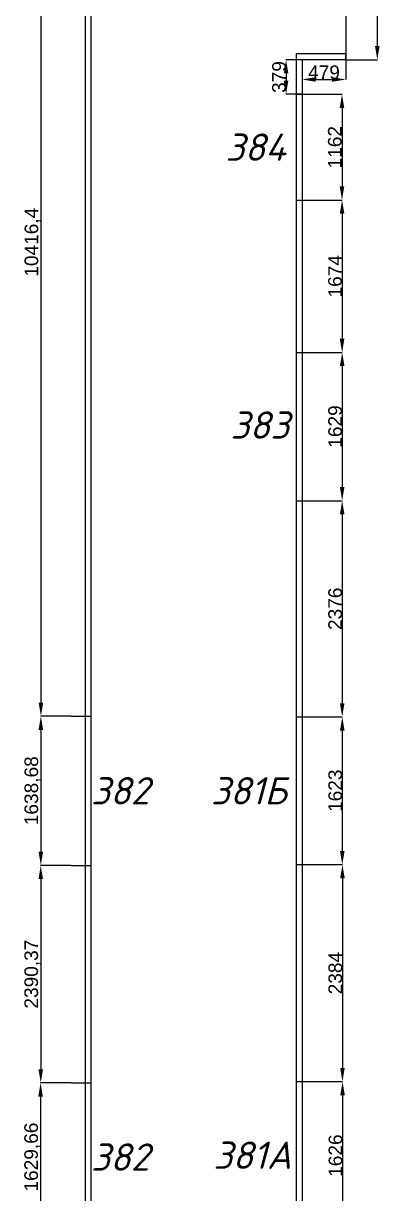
# Model space of a CAD drawing. Header units: millimetres. Extents: x 0 to 135706, y 0 to 79429.
# Drawn here: x 97014 to 100930, y 43865 to 56722 of the extents above; entities that cross this region are included whole.
import ezdxf
from ezdxf.enums import TextEntityAlignment as Align

# ---------------------------------------------------------------- set-up
doc = ezdxf.new("R2010")
doc.units = ezdxf.units.MM
doc.styles.add('GOST', font='ISOCPEUI.TTF')
doc.styles.get("Standard").update_dxf_attribs({"font": 'Arial.ttf'})
doc.dimstyles.new('Copy of ISO-25', dxfattribs={"dimtxt": 150, "dimasz": 150, "dimexe": 1.25, "dimexo": 0.625, "dimtad": 1, "dimtoh": 1, "dimtxsty": 'Standard', "dimcen": 2.5, "dimadec": 0, "dimazin": 0, "dimtfac": 1, "dimtmove": 0, "dimatfit": 3, "dimfxl": 1, "dimarcsym": 0})

# ---------------------------------------------------------------- blocks, each defined once
blk = doc.blocks.new('*D365')
at = {"color": 0, "lineweight": -2, "transparency": 16777216}
for p, q in [((100559, 57992), (100907, 57992)), ((100905, 57842), (100905, 56472)), ((100559, 56322), (100907, 56322))]:
    blk.add_line(p, q, dxfattribs=at)
at = {"color": 0, "transparency": 16777216}
for points in [[(100880, 57842), (100930, 57842), (100905, 57992)], [(100880, 56472), (100930, 56472), (100905, 56322)]]:
    blk.add_solid(points, dxfattribs=at)
at = {"layer": 'Defpoints', "color": 0, "transparency": 16777216}
for p in [(100558, 57992), (100558, 56322), (100905, 56322)]:
    blk.add_point(p, dxfattribs=at)
at = {"color": 0, "transparency": 16777216, "insert": (100828, 57157), "char_height": 150, "attachment_point": 5, "rotation": 90}
blk.add_mtext('1670', dxfattribs=at)
blk = doc.blocks.new('*D366')
at = {"color": 0, "lineweight": -2, "transparency": 16777216}
for p, q in [((100078, 56322), (99901, 56322)), ((99902, 56172), (99902, 56093)), ((100078, 55943), (99901, 55943))]:
    blk.add_line(p, q, dxfattribs=at)
at = {"color": 0, "transparency": 16777216}
for points in [[(99877, 56172), (99927, 56172), (99902, 56322)], [(99877, 56093), (99927, 56093), (99902, 55943)]]:
    blk.add_solid(points, dxfattribs=at)
at = {"layer": 'Defpoints', "color": 0, "transparency": 16777216}
for p in [(100079, 56322), (99902, 55943), (100079, 55943)]:
    blk.add_point(p, dxfattribs=at)
at = {"color": 0, "transparency": 16777216, "insert": (99825, 56133), "char_height": 150, "attachment_point": 5, "rotation": 90}
blk.add_mtext('379', dxfattribs=at)
blk = doc.blocks.new('*D367')
at = {"color": 0, "lineweight": -2, "transparency": 16777216}
for p, q in [((100079, 56321), (100079, 56105)), ((100558, 56321), (100558, 56105)), ((100229, 56106), (100408, 56106))]:
    blk.add_line(p, q, dxfattribs=at)
at = {"color": 0, "transparency": 16777216}
for points in [[(100229, 56131), (100229, 56081), (100079, 56106)], [(100408, 56131), (100408, 56081), (100558, 56106)]]:
    blk.add_solid(points, dxfattribs=at)
at = {"layer": 'Defpoints', "color": 0, "transparency": 16777216}
for p in [(100079, 56322), (100558, 56322), (100558, 56106)]:
    blk.add_point(p, dxfattribs=at)
at = {"color": 0, "transparency": 16777216, "insert": (100319, 56184), "char_height": 150, "attachment_point": 5}
blk.add_mtext('479', dxfattribs=at)
blk = doc.blocks.new('*D368')
at = {"color": 0, "lineweight": -2, "transparency": 16777216}
for p, q in [((100230, 55943), (100518, 55943)), ((100517, 55793), (100517, 54931)), ((100230, 54781), (100518, 54781))]:
    blk.add_line(p, q, dxfattribs=at)
at = {"color": 0, "transparency": 16777216}
for points in [[(100492, 55793), (100542, 55793), (100517, 55943)], [(100492, 54931), (100542, 54931), (100517, 54781)]]:
    blk.add_solid(points, dxfattribs=at)
at = {"layer": 'Defpoints', "color": 0, "transparency": 16777216}
for p in [(100229, 55943), (100229, 54781), (100517, 54781)]:
    blk.add_point(p, dxfattribs=at)
at = {"color": 0, "transparency": 16777216, "insert": (100439, 55362), "char_height": 150, "attachment_point": 5, "rotation": 90}
blk.add_mtext('1162', dxfattribs=at)
blk = doc.blocks.new('*D369')
at = {"color": 0, "lineweight": -2, "transparency": 16777216}
for p, q in [((100517, 54781), (100517, 54781)), ((100518, 54631), (100518, 53257)), ((100230, 53107), (100519, 53107))]:
    blk.add_line(p, q, dxfattribs=at)
at = {"color": 0, "transparency": 16777216}
for points in [[(100493, 54631), (100543, 54631), (100518, 54781)], [(100493, 53257), (100543, 53257), (100518, 53107)]]:
    blk.add_solid(points, dxfattribs=at)
at = {"layer": 'Defpoints', "color": 0, "transparency": 16777216}
for p in [(100518, 54781), (100229, 53107), (100518, 53107)]:
    blk.add_point(p, dxfattribs=at)
at = {"color": 0, "transparency": 16777216, "insert": (100441, 53944), "char_height": 150, "attachment_point": 5, "rotation": 90}
blk.add_mtext('1674', dxfattribs=at)
blk = doc.blocks.new('*D370')
at = {"color": 0, "lineweight": -2, "transparency": 16777216}
for p, q in [((100519, 53107), (100518, 53107)), ((100519, 52957), (100519, 51628)), ((100230, 51478), (100520, 51478))]:
    blk.add_line(p, q, dxfattribs=at)
at = {"color": 0, "transparency": 16777216}
for points in [[(100494, 52957), (100544, 52957), (100519, 53107)], [(100494, 51628), (100544, 51628), (100519, 51478)]]:
    blk.add_solid(points, dxfattribs=at)
at = {"layer": 'Defpoints', "color": 0, "transparency": 16777216}
for p in [(100519, 53107), (100229, 51478), (100519, 51478)]:
    blk.add_point(p, dxfattribs=at)
at = {"color": 0, "transparency": 16777216, "insert": (100442, 52293), "char_height": 150, "attachment_point": 5, "rotation": 90}
blk.add_mtext('1629', dxfattribs=at)
blk = doc.blocks.new('*D371')
at = {"color": 0, "lineweight": -2, "transparency": 16777216}
for p, q in [((100519, 51478), (100518, 51478)), ((100519, 51328), (100519, 49252)), ((100230, 49102), (100520, 49102))]:
    blk.add_line(p, q, dxfattribs=at)
at = {"color": 0, "transparency": 16777216}
for points in [[(100494, 51328), (100544, 51328), (100519, 51478)], [(100494, 49252), (100544, 49252), (100519, 49102)]]:
    blk.add_solid(points, dxfattribs=at)
at = {"layer": 'Defpoints', "color": 0, "transparency": 16777216}
for p in [(100519, 51478), (100229, 49102), (100519, 49102)]:
    blk.add_point(p, dxfattribs=at)
at = {"color": 0, "transparency": 16777216, "insert": (100442, 50290), "char_height": 150, "attachment_point": 5, "rotation": 90}
blk.add_mtext('2376', dxfattribs=at)
blk = doc.blocks.new('*D372')
at = {"color": 0, "lineweight": -2, "transparency": 16777216}
for p, q in [((100520, 49102), (100519, 49102)), ((100520, 48952), (100520, 47629)), ((100230, 47479), (100522, 47479))]:
    blk.add_line(p, q, dxfattribs=at)
at = {"color": 0, "transparency": 16777216}
for points in [[(100495, 48952), (100545, 48952), (100520, 49102)], [(100495, 47629), (100545, 47629), (100520, 47479)]]:
    blk.add_solid(points, dxfattribs=at)
at = {"layer": 'Defpoints', "color": 0, "transparency": 16777216}
for p in [(100520, 49102), (100229, 47479), (100520, 47479)]:
    blk.add_point(p, dxfattribs=at)
at = {"color": 0, "transparency": 16777216, "insert": (100443, 48291), "char_height": 150, "attachment_point": 5, "rotation": 90}
blk.add_mtext('1623', dxfattribs=at)
blk = doc.blocks.new('*D373')
at = {"color": 0, "lineweight": -2, "transparency": 16777216}
for p, q in [((100521, 47479), (100523, 47479)), ((100522, 47329), (100522, 45245)), ((100230, 45095), (100523, 45095))]:
    blk.add_line(p, q, dxfattribs=at)
at = {"color": 0, "transparency": 16777216}
for points in [[(100497, 47329), (100547, 47329), (100522, 47479)], [(100497, 45245), (100547, 45245), (100522, 45095)]]:
    blk.add_solid(points, dxfattribs=at)
at = {"layer": 'Defpoints', "color": 0, "transparency": 16777216}
for p in [(100520, 47479), (100229, 45095), (100522, 45095)]:
    blk.add_point(p, dxfattribs=at)
at = {"color": 0, "transparency": 16777216, "insert": (100444, 46287), "char_height": 150, "attachment_point": 5, "rotation": 90}
blk.add_mtext('2384', dxfattribs=at)
blk = doc.blocks.new('*D374')
at = {"color": 0, "lineweight": -2, "transparency": 16777216}
for p, q in [((100522, 45095), (100522, 45095)), ((100523, 44945), (100523, 43619)), ((100230, 43469), (100524, 43469))]:
    blk.add_line(p, q, dxfattribs=at)
at = {"color": 0, "transparency": 16777216}
for points in [[(100498, 44945), (100548, 44945), (100523, 45095)], [(100498, 43619), (100548, 43619), (100523, 43469)]]:
    blk.add_solid(points, dxfattribs=at)
at = {"layer": 'Defpoints', "color": 0, "transparency": 16777216}
for p in [(100523, 45095), (100229, 43469), (100523, 43469)]:
    blk.add_point(p, dxfattribs=at)
at = {"color": 0, "transparency": 16777216, "insert": (100446, 44282), "char_height": 150, "attachment_point": 5, "rotation": 90}
blk.add_mtext('1626', dxfattribs=at)
blk = doc.blocks.new('*D381')
at = {"color": 0, "lineweight": -2, "transparency": 16777216}
for p, q in [((97206, 59526), (97206, 59526)), ((97207, 59376), (97207, 49260)), ((97541, 49110), (97206, 49110))]:
    blk.add_line(p, q, dxfattribs=at)
at = {"color": 0, "transparency": 16777216}
for points in [[(97182, 59376), (97232, 59376), (97207, 59526)], [(97182, 49260), (97232, 49260), (97207, 49110)]]:
    blk.add_solid(points, dxfattribs=at)
at = {"layer": 'Defpoints', "color": 0, "transparency": 16777216}
for p in [(97207, 59526), (97207, 49110), (97542, 49110)]:
    blk.add_point(p, dxfattribs=at)
at = {"color": 0, "transparency": 16777216, "insert": (97116, 54318), "char_height": 150, "attachment_point": 5, "rotation": 90}
blk.add_mtext('10416,4', dxfattribs=at)
blk = doc.blocks.new('*D382')
at = {"color": 0, "lineweight": -2, "transparency": 16777216}
for p, q in [((97205, 49110), (97205, 49110)), ((97206, 48960), (97206, 47621)), ((97541, 47471), (97205, 47471))]:
    blk.add_line(p, q, dxfattribs=at)
at = {"color": 0, "transparency": 16777216}
for points in [[(97181, 48960), (97231, 48960), (97206, 49110)], [(97181, 47621), (97231, 47621), (97206, 47471)]]:
    blk.add_solid(points, dxfattribs=at)
at = {"layer": 'Defpoints', "color": 0, "transparency": 16777216}
for p in [(97206, 49110), (97206, 47471), (97542, 47471)]:
    blk.add_point(p, dxfattribs=at)
at = {"color": 0, "transparency": 16777216, "insert": (97115, 48291), "char_height": 150, "attachment_point": 5, "rotation": 90}
blk.add_mtext('1638,68', dxfattribs=at)
blk = doc.blocks.new('*D383')
at = {"color": 0, "lineweight": -2, "transparency": 16777216}
for p, q in [((97205, 47471), (97203, 47471)), ((97205, 47321), (97205, 45231)), ((97541, 45081), (97203, 45081))]:
    blk.add_line(p, q, dxfattribs=at)
at = {"color": 0, "transparency": 16777216}
for points in [[(97180, 47321), (97230, 47321), (97205, 47471)], [(97180, 45231), (97230, 45231), (97205, 45081)]]:
    blk.add_solid(points, dxfattribs=at)
at = {"layer": 'Defpoints', "color": 0, "transparency": 16777216}
for p in [(97206, 47471), (97205, 45081), (97542, 45081)]:
    blk.add_point(p, dxfattribs=at)
at = {"color": 0, "transparency": 16777216, "insert": (97114, 46276), "char_height": 150, "attachment_point": 5, "rotation": 90}
blk.add_mtext('2390,37', dxfattribs=at)
blk = doc.blocks.new('*D384')
at = {"color": 0, "lineweight": -2, "transparency": 16777216}
for p, q in [((97203, 45081), (97202, 45081)), ((97203, 44931), (97203, 43601)), ((97541, 43451), (97202, 43451))]:
    blk.add_line(p, q, dxfattribs=at)
at = {"color": 0, "transparency": 16777216}
for points in [[(97178, 44931), (97228, 44931), (97203, 45081)], [(97178, 43601), (97228, 43601), (97203, 43451)]]:
    blk.add_solid(points, dxfattribs=at)
at = {"layer": 'Defpoints', "color": 0, "transparency": 16777216}
for p in [(97203, 45081), (97203, 43451), (97542, 43451)]:
    blk.add_point(p, dxfattribs=at)
at = {"color": 0, "transparency": 16777216, "insert": (97113, 44266), "char_height": 150, "attachment_point": 5, "rotation": 90}
blk.add_mtext('1629,66', dxfattribs=at)

msp = doc.modelspace()

# ---------------------------------------------------------------- linework, layer by layer
at = {"color": 5}
for p, q in [((97692.117, 59526.239), (97692.117, 49109.841)), ((97757.117, 59526.239), (97757.117, 49109.841)), ((100079.117, 56387.018), (100014.117, 56387.018)), ((100014.117, 56387.018), (100014.117, 55943.018)), ((100558.117, 56387.018), (100079.117, 56387.018)), ((100558.117, 56322.018), (100079.117, 56322.018)), ((100079.117, 56322.018), (100079.117, 55943.018)), ((100014.117, 54781.018), (100014.117, 53107.018)), ((100079.117, 54781.018), (100079.117, 53107.018)), ((100014.117, 51478.018), (100014.117, 49102.018)), ((100079.117, 51478.018), (100079.117, 49102.018)), ((97692.117, 47471.16), (97692.117, 45080.79)), ((97757.117, 47471.16), (97757.117, 45080.79)), ((100014.117, 47479.018), (100014.117, 45095.018)), ((100079.117, 47479.018), (100079.117, 45095.018))]:
    msp.add_line(p, q, dxfattribs=at)
at = {"color": 1}
for p, q in [((100558.117, 57992.018), (100558.117, 56322.018)), ((100558.117, 56322.018), (100558.117, 56387.018)), ((100014.117, 55943.018), (100229.117, 55943.018)), ((100014.117, 55943.018), (100014.117, 54781.018)), ((100079.117, 55943.018), (100079.117, 54781.018)), ((100014.117, 54781.018), (100229.117, 54781.018)), ((100014.117, 53107.018), (100229.117, 53107.018)), ((100014.117, 53107.018), (100014.117, 51478.018)), ((100079.117, 53107.018), (100079.117, 51478.018)), ((100014.117, 51478.018), (100229.117, 51478.018)), ((97541.779, 49109.841), (97757.117, 49109.841)), ((97692.117, 49109.841), (97692.117, 47471.16)), ((97757.117, 49109.841), (97757.117, 47471.16)), ((100014.117, 49102.018), (100229.117, 49102.018)), ((100014.117, 49102.018), (100014.117, 47479.018)), ((100079.117, 49102.018), (100079.117, 47479.018)), ((97541.779, 47471.16), (97757.117, 47471.16)), ((100014.117, 47479.018), (100229.117, 47479.018)), ((97541.779, 45080.79), (97757.117, 45080.79)), ((97692.117, 45080.79), (97692.117, 43451.129)), ((97757.117, 45080.79), (97757.117, 43451.129)), ((100014.117, 45095.018), (100229.117, 45095.018)), ((100014.117, 45095.018), (100014.117, 43469.018)), ((100079.117, 45095.018), (100079.117, 43469.018))]:
    msp.add_line(p, q, dxfattribs=at)

# ---------------------------------------------------------------- texts
at = {"style": 'GOST'}
for s, p in [('384', (99898.785, 55362.018)), ('383', (99938.731, 52309.151)), ('381Б', (99908.711, 48290.518)), ('381А', (99960.631, 44286.178))]:
    msp.add_text(s, height=300, dxfattribs=at).set_placement(p, align=Align.MIDDLE_RIGHT)
for p in [(97757.117, 48290.5), (97757.117, 44265.96)]:
    msp.add_text('382', height=300, dxfattribs=at).set_placement(p, align=Align.MIDDLE_LEFT)

# ---------------------------------------------------------------- dimensions: what is measured, and where the dimension line sits
for base, p1, p2, picture, middle in [((97207.079, 49109.841), (97207.079, 59526.239), (97541.779, 49109.841), '*D381', (97116.311, 54318.04)), ((100905.473, 56322.018), (100558.117, 57992.018), (100558.117, 56322.018), '*D365', (100828.262, 57157.018)), ((99902.15, 55943.018), (100079.117, 56322.018), (100079.117, 55943.018), '*D366', (99824.888, 56132.518)), ((100516.65, 54781.018), (100229.117, 55943.018), (100229.117, 54781.018), '*D368', (100439.439, 55362.018)), ((100517.9, 53107.018), (100517.9, 54781.018), (100229.117, 53107.018), '*D369', (100440.689, 53944.018)), ((100519.15, 51478.018), (100519.15, 53107.018), (100229.117, 51478.018), '*D370', (100441.939, 52292.518)), ((100519.15, 49102.018), (100519.15, 51478.018), (100229.117, 49102.018), '*D371', (100441.888, 50290.018)), ((97205.829, 47471.16), (97205.829, 49109.841), (97541.779, 47471.16), '*D382', (97115.061, 48290.5)), ((100520.4, 47479.018), (100520.4, 49102.018), (100229.117, 47479.018), '*D372', (100443.138, 48290.518)), ((97204.579, 45080.79), (97205.829, 47471.16), (97541.779, 45080.79), '*D383', (97113.811, 46275.975)), ((100521.65, 45095.018), (100520.4, 47479.018), (100229.117, 45095.018), '*D373', (100444.388, 46287.018)), ((97203.329, 43451.129), (97203.329, 45080.79), (97541.779, 43451.129), '*D384', (97112.561, 44265.96)), ((100522.9, 43469.018), (100522.9, 45095.018), (100229.117, 43469.018), '*D374', (100445.689, 44282.018))]:
    dim = msp.add_linear_dim(base=base, p1=p1, p2=p2, angle=90, dimstyle='Copy of ISO-25')
    dim.commit()
    dim.dimension.update_dxf_attribs({"geometry": picture, "text_midpoint": middle})
dim = msp.add_linear_dim(base=(100558.117, 56106.329), p1=(100079.117, 56322.018), p2=(100558.117, 56322.018), dimstyle='Copy of ISO-25')
dim.commit()
dim.dimension.update_dxf_attribs({"geometry": '*D367', "text_midpoint": (100318.617, 56183.54)})

doc.saveas('drawing.dxf')
